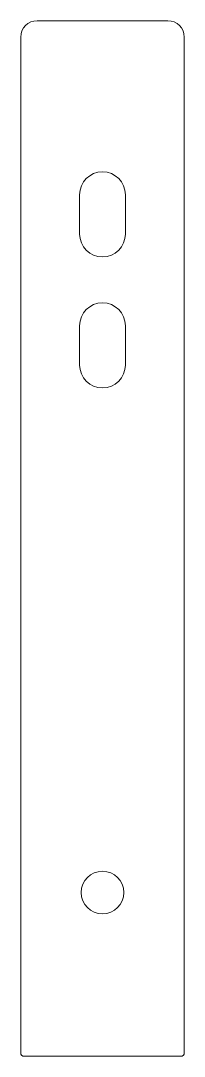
# Model space of a CAD drawing. Header units: metres. Extents: x -25 to 25, y -158 to 158.
import ezdxf

# ---------------------------------------------------------------- set-up
doc = ezdxf.new("R2010")
doc.units = ezdxf.units.M

msp = doc.modelspace()

# ---------------------------------------------------------------- linework, layer by layer
at = {"color": 7, "linetype": 'Continuous', "lineweight": 18}
for p, q in [((20, 158.12), (-20, 158.12)), ((-25, 153.12), (-25, 132.47)), ((25, 132.47), (25, 153.12)), ((-25, 132.47), (-25, 124.38)), ((25, 124.38), (25, 132.47)), ((-25, 124.38), (-25, -28.32)), ((25, -28.32), (25, 124.38)), ((-7, 104.98), (-7, 92.98)), ((7, 92.98), (7, 104.98)), ((-7, 64.98), (-7, 52.98)), ((7, 52.98), (7, 64.98)), ((-25, -28.32), (-25, -32.36)), ((25, -32.36), (25, -28.32)), ((-25, -32.36), (-25, -157.12)), ((25, -157.12), (25, -32.36)), ((-24, -158.12), (24, -158.12))]:
    msp.add_line(p, q, dxfattribs=at)
msp.add_circle((0, -108.12), 6.5, dxfattribs=at)
for centre, radius, start, end in [((-20, 153.12), 5, 90, 180), ((20, 153.12), 5, 0, 90), ((0, 104.98), 7, 0, 180), ((0, 92.98), 7, 180, 0), ((0, 64.98), 7, 0, 180), ((0, 52.98), 7, 180, 0), ((-24, -157.12), 1, -180, -90), ((24, -157.12), 1, -90, 0)]:
    msp.add_arc(centre, radius, start, end, dxfattribs=at)

doc.saveas('drawing.dxf')
